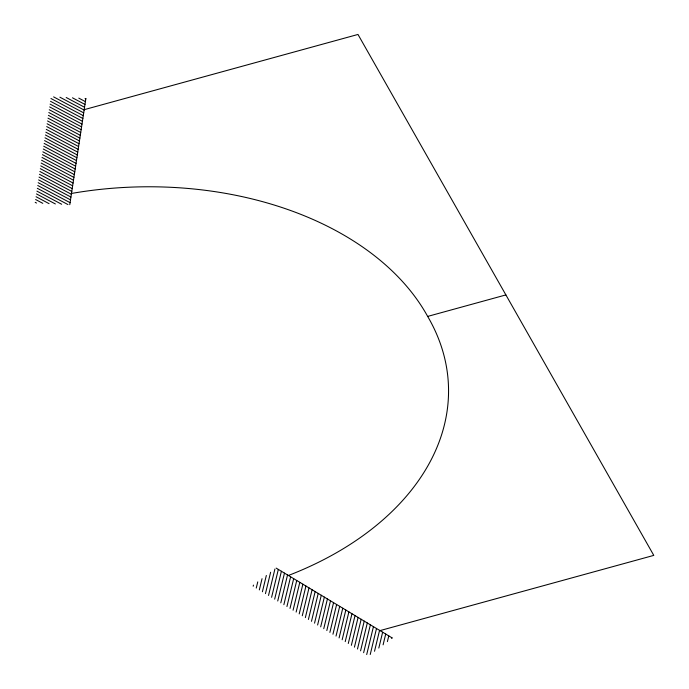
<?xml version="1.0" encoding="UTF-8"?>
<svg xmlns="http://www.w3.org/2000/svg" width="689" height="689" viewBox="0 0 689 689"><rect width="100%" height="100%" fill="white"/><g stroke="black" fill="none" stroke-linecap="round" stroke-linejoin="round"><path stroke-width="1.03" d="M69.778 204.659L85.884 98.467M253.19 586.227L253.457 585.107M256.256 588.079L257.755 581.895M259.331 589.922L262.044 578.682M262.397 591.765L266.333 575.461M265.463 593.617L270.622 572.249M268.529 595.46L274.911 569.036M271.595 597.311L278.339 569.415M274.67 599.154L281.405 571.267M277.736 600.997L284.471 573.11M280.802 602.849L287.537 574.953M283.868 604.692L290.612 576.805M286.934 606.544L293.678 578.648M290.009 608.387L296.744 580.5M293.075 610.23L299.81 582.343M296.141 612.082L302.876 584.186M299.207 613.925L305.95 586.038M302.273 615.777L309.017 587.881M305.348 617.62L312.083 589.732M308.414 619.463L315.149 591.575M311.48 621.314L318.215 593.418M314.546 623.157L321.289 595.27M317.612 625.009L324.355 597.113M320.686 626.852L327.421 598.965M323.752 628.695L330.487 600.808M326.819 630.547L333.554 602.651M329.885 632.39L336.628 604.503M332.951 634.242L339.694 606.346M336.025 636.085L342.76 608.198M339.091 637.928L345.826 610.041M342.157 639.78L348.892 611.884M345.223 641.623L351.967 613.735M348.289 643.474L355.033 615.578M351.364 645.317L358.099 617.43M354.43 647.16L361.165 619.273M357.496 649.012L364.231 621.116M360.562 650.855L367.306 622.968M363.628 652.707L370.372 624.811M366.703 654.55L373.438 626.663M370.234 654.481L376.504 628.506M374.523 651.269L379.57 630.349M378.812 648.048L382.645 632.201M383.101 644.835L385.711 634.044M387.39 641.623L388.777 635.895M391.688 638.402L391.843 637.738M84.187 109.672L357.987 34.45L653.792 555.386L380.001 630.607M71.475 193.454A306.588 206.338 -2.1 0 1 427.662 316.415L505.89 294.918M85.057 98.424L85.832 98.837M78.77 98.114L85.402 101.636M72.474 97.812L84.98 104.444M66.187 97.502L84.558 107.251M59.891 97.192L84.127 110.059M53.604 96.882L83.705 112.867M50.96 98.51L83.274 115.674M50.53 101.317L82.852 118.474M50.108 104.125L82.422 121.281M49.677 106.933L82 124.089M49.255 109.732L81.578 126.897M48.824 112.54L81.147 129.704M48.402 115.347L80.725 132.512M47.98 118.155L80.294 135.311M47.55 120.963L79.872 138.119M47.128 123.77L79.442 140.926M46.697 126.569L79.02 143.734M46.275 129.377L78.598 146.542M45.844 132.185L78.167 149.349M45.422 134.992L77.745 152.148M45 137.8L77.314 154.956M44.57 140.608L76.892 157.764M44.148 143.415L76.462 160.571M43.717 146.214L76.04 163.379M43.295 149.022L75.618 166.187M42.864 151.83L75.187 168.994M42.442 154.637L74.765 171.794M42.02 157.445L74.334 174.601M41.59 160.253L73.912 177.409M41.168 163.052L73.482 180.217M40.737 165.86L73.06 183.024M40.315 168.667L72.638 185.832M39.884 171.475L72.207 188.631M39.462 174.283L71.785 191.439M39.04 177.09L71.355 194.246M38.61 179.889L70.933 197.054M38.188 182.697L70.502 199.862M37.757 185.505L70.08 202.669M37.335 188.312L67.961 204.573M36.905 191.12L61.665 204.263M36.483 193.928L55.378 203.953M36.061 196.727L49.083 203.651M35.63 199.534L42.796 203.341M35.208 202.342L36.5 203.031M276.16 568.106L392.248 637.98M427.662 316.415A306.588 206.338 -2.1 0 1 288.407 575.479"/></g></svg>
